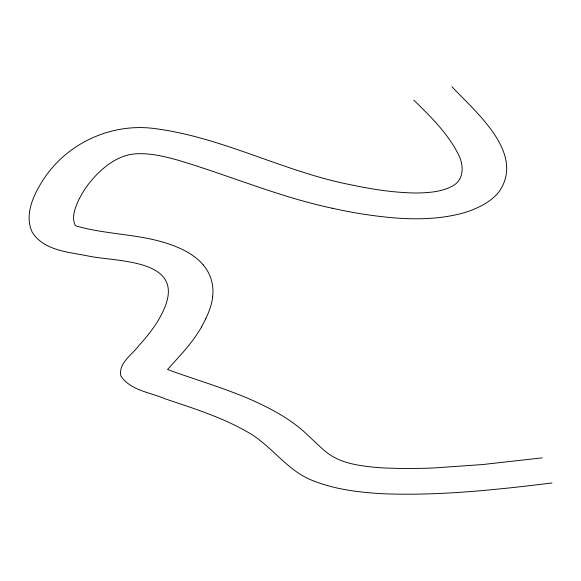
<?xml version="1.0" encoding="UTF-8"?>
<svg xmlns="http://www.w3.org/2000/svg" width="581" height="581" viewBox="0 0 581 581"><rect width="100%" height="100%" fill="white"/><g stroke="black" fill="none" stroke-linecap="round" stroke-linejoin="round"><path stroke-width="0.87" d="M212.581 296.906C214.157 285.547 210.772 273.629 203.205 264.958M205.899 318.599L201.462 326.994M79.394 198.361C75.784 206.408 70.773 217.018 75.457 225.639A7.88 4.546 0 0 0 76.089 225.929C108.727 235.436 144.037 233.62 175.854 246.584A83.068 47.962 0 0 1 203.292 264.936M542.204 457.857L482.39 464.568L433.913 467.952A413.687 238.842 0 0 1 424.145 468.308L402.575 468.547L384.825 468.003A170.618 98.509 0 0 1 375.079 467.313C358.092 465.628 339.987 463.159 326.261 452.069A126.767 73.191 0 0 1 321.925 448.438L303.536 431.218A197.605 114.087 0 0 0 278.292 413.389C243.759 393.264 204.802 383.22 167.568 369.501L183.487 351.788A337.706 194.976 0 0 0 201.542 327.009M551.95 482.985C495.375 489.899 438.379 496.094 381.303 493.676C358.666 492.216 335.76 489.551 314.488 481.228C287.305 471.699 271.923 445.424 247.317 431.894C221.71 417.216 193.4 408.305 165.556 398.973C150.566 392.422 130.384 390.606 120.826 375.885C118.277 363.074 132.228 354.635 138.808 345.651C149.651 333.755 159.753 320.705 165.512 305.533C183.051 258.378 115.205 261.958 87.658 255.894C68.347 251.972 43.822 250.665 32.238 232.262C24.3 215.282 32.914 196.196 42.101 181.592C65.421 143.732 110.927 122.547 154.931 128.604C223.097 137.399 284.552 172.143 351.883 184.998C373.329 189.5 395.124 192.877 417.085 193.008C429.824 192.66 443.339 191.875 454.415 184.867C463.856 178.432 463.558 165.679 459.273 156.238C448.83 134.218 430.949 117.021 413.846 100.121M332.027 208.187C278.662 196.85 228.42 175.063 176.246 159.673C162.934 156.086 149.143 152.883 135.25 153.863A29.747 17.176 0 0 0 126.585 155.381C116.171 158.337 107.086 164.735 99.3 172.092A190.619 110.056 0 0 0 79.553 198.39M451.887 86.685C475.592 112.046 526.233 153.674 498.694 192.231A76.104 43.938 0 0 1 480.313 206.357L473.421 209.48A81.231 46.901 0 0 1 461.002 213.59C428.03 221.993 393.41 218.87 360.191 213.67A324.656 187.438 0 0 1 332.034 208.18M212.74 296.92A197.112 113.803 0 0 1 205.776 318.577"/></g></svg>
